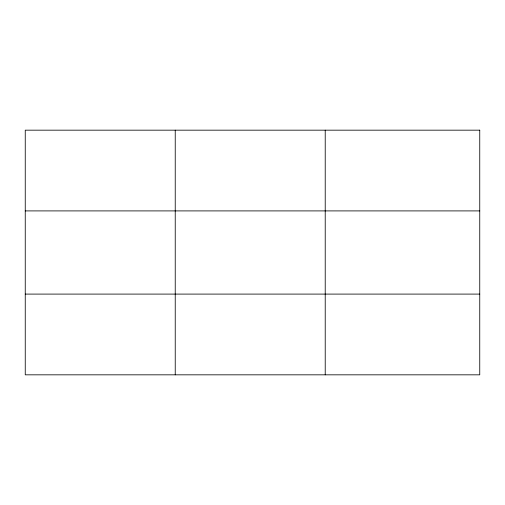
<?xml version="1.0" encoding="UTF-8"?>
<svg xmlns="http://www.w3.org/2000/svg" width="505" height="505" viewBox="0 0 505 505"><rect width="100%" height="100%" fill="white"/><g stroke="black" fill="none" stroke-linecap="round" stroke-linejoin="round"><path stroke-width="0.76" d="M175.235 130.17L175.235 374.83M325.22 130.17L325.22 374.83M25.25 210.907L479.75 210.907M25.25 294.093L479.75 294.093M479.75 130.17L479.75 374.83L25.25 374.83L25.25 130.17L479.75 130.17"/></g></svg>
